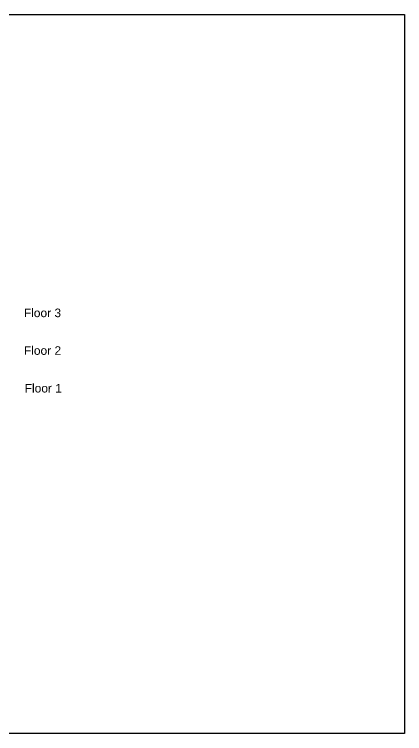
# Model space of a CAD drawing. Header units: millimetres. Extents: x 0 to 59400, y 0 to 42000.
# Drawn here: x 36594 to 59400, y 0 to 42000 of the extents above; entities that cross this region are included whole.
import ezdxf

# ---------------------------------------------------------------- set-up
doc = ezdxf.new("R2010")
doc.units = ezdxf.units.MM
doc.header["$LTSCALE"] = 5
doc.styles.add('note', font='arial.ttf')

msp = doc.modelspace()

# ---------------------------------------------------------------- linework, layer by layer
msp.add_lwpolyline([(0, 0), (0, 42000), (59400, 42000), (59400, 0), (0, 0)], close=True)
msp.add_lwpolyline([(0, 0), (0, 42000), (59400, 42000), (59400, 0), (0, 0)], close=True)

# ---------------------------------------------------------------- texts
at = {"char_height": 500, "attachment_point": 1, "style": 'note'}
for s, insert in [('\\pi82.53752;Floor 3', (37066.972, 24819.288)), ('\\pi85.0955;Floor 2', (37066.972, 22619.288)), ('\\pi130.79809;Floor 1', (37066.972, 20419.288))]:
    msp.add_mtext_dynamic_manual_height_columns(s, width=2250, gutter_width=1, heights=[0], dxfattribs=dict(at, insert=insert))

doc.saveas('drawing.dxf')
